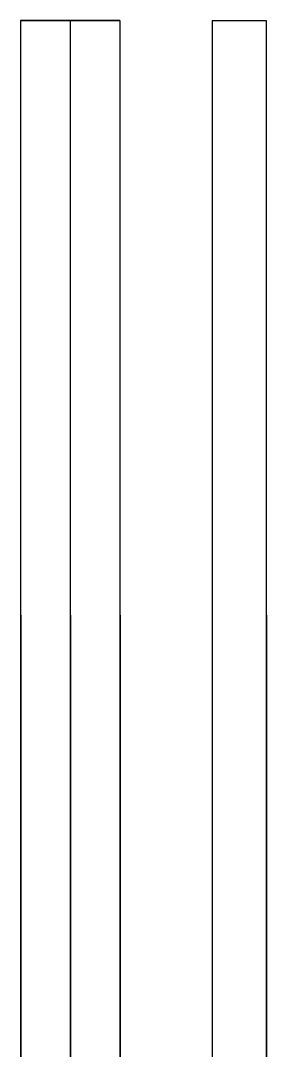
# Model space of a CAD drawing. Header units: millimetres. Extents: x 0 to 356400, y 0 to 68257.
# Drawn here: x 289232 to 289514, y 44997 to 46179 of the extents above; entities that cross this region are included whole.
import ezdxf

# ---------------------------------------------------------------- set-up
doc = ezdxf.new("R2010")
doc.units = ezdxf.units.MM
doc.header["$LTSCALE"] = 75
doc.layers.add('8', color=8, linetype='Continuous')

# ---------------------------------------------------------------- blocks, each defined once
blk = doc.blocks.new('G$C90CD5245')
at = {"layer": '8', "linetype": 'Continuous'}
for p, q in [((3143.4, 17819.4, -51500), (3143.4, 12179.5, -51500)), ((3257.4, 17819.4, -51500), (3143.4, 17819.4, -51500)), ((3143.4, 17819.4, -51500), (3257.4, 17819.4, -51500)), ((3200.4, 17819.4, -51500), (3200.4, 12179.5, -51500)), ((3257.4, 17819.4, -51500), (3257.4, 12179.5, -51500)), ((3363.3, 17819.4, -51500), (3363.3, 10379.9, -51500)), ((3363.3, 17819.4, -51500), (3425.3, 17819.4, -51500)), ((3425.3, 17819.4, -51500), (3425.3, 10379.9, -51500)), ((3143.6, 17137.1, -51500), (3143.6, 208.6, -51500)), ((3200.6, 17137.1, -51500), (3200.6, 208.6, -51500)), ((3257.6, 17137.1, -51500), (3257.6, 208.6, -51500)), ((3363.4, 17137.1, -51500), (3363.4, 259.3, -51500)), ((3425.4, 17137.1, -51500), (3425.4, 259.3, -51500))]:
    blk.add_line(p, q, dxfattribs=at)

msp = doc.modelspace()

# ---------------------------------------------------------------- block references
msp.add_blockref('G$C90CD5245', (286088.3, 28359.3))

doc.saveas('drawing.dxf')
